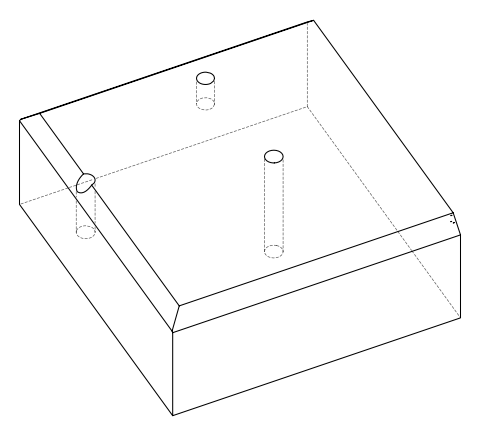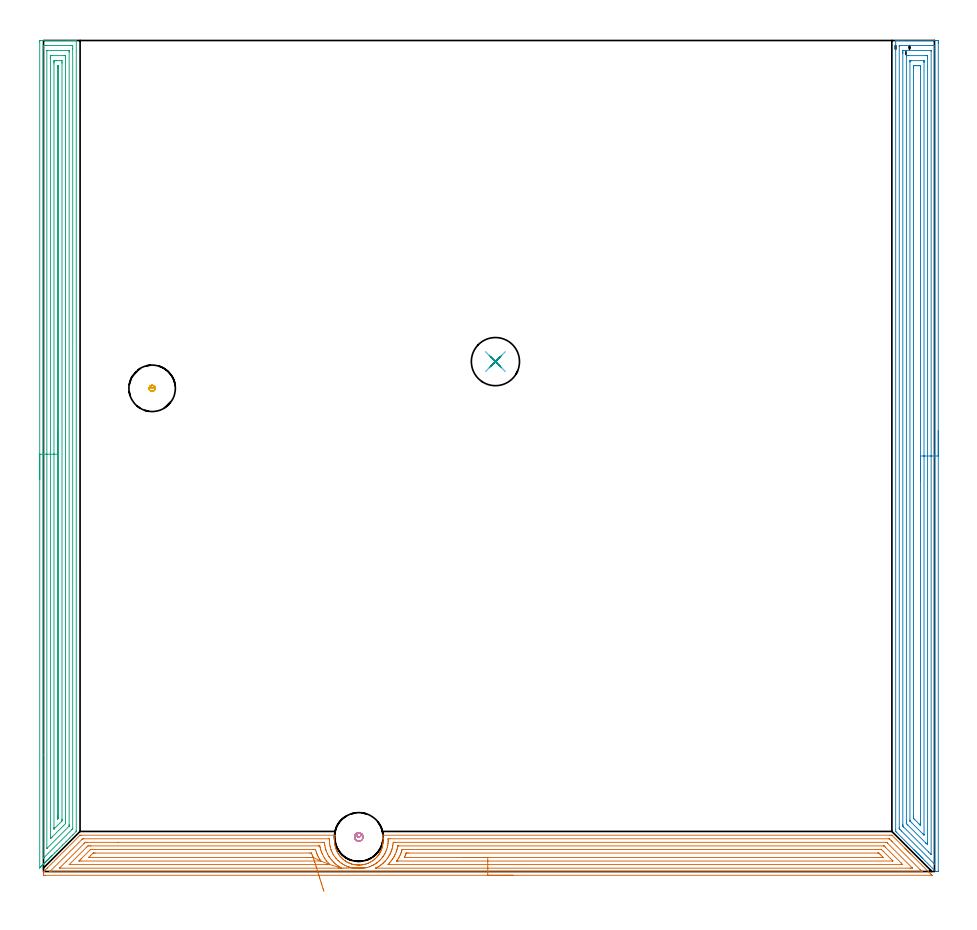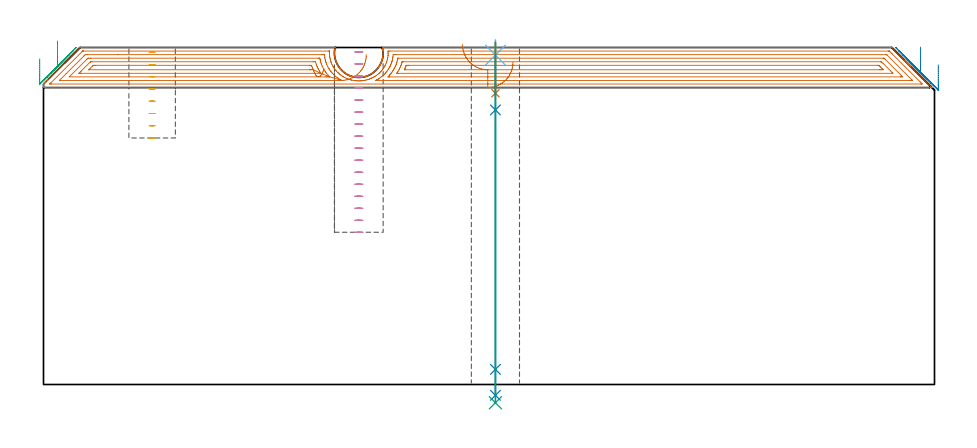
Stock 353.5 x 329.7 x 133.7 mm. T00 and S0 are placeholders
(PLAN: 9 operations, 5 tool changes, 50.5 min)
(1 AREA_MILL | FG_CHAMFER_SURFACE | UGT0205_001 | 16.26 min | 44639 mm3)
(2 AREA_MILL_1 | FG_CHAMFER_SURFACE_1 | UGT0205_001 | 15.84 min | 45643 mm3)
(3 AREA_MILL_2 | FG_CHAMFER_SURFACE_2 | UGT0205_001 | 15.6 min | 33485 mm3)
(4 MILL_BLIND_HOLE_FROM_SOLID_MATERIAL | STEP1POCKET | NXT0201_012 | Spiral | 1.01 min | 20489 mm3)
(5 MILL_BLIND_HOLE_FROM_SOLID_MATERIAL_1 | STEP1POCKET_1 | NXT0201_012 | Spiral | 0.37 min | 9556 mm3)
(6 SPOT_DRILL | STEP1HOLE | NXT0321_9005460120000 | 0.05 min | 194 mm3)
(7 DRILL_BLIND_HOLE_INTO_CENTER | STEP1HOLE | NXT0301_092 | 0.08 min | 1732 mm3)
(8 GUN_DRILL_THROUGH_HOLE | STEP1HOLE | UGT0307_009 | 0.66 min | 13204 mm3)
(9 DRILL_TO_ENLARGE_THROUGH_HOLE | STEP1HOLE | UGT0301_258 | 0.57 min | 23138 mm3)
(TOOL UGT0205_001 | Chamfer Mill 20 x 3 x 45 deg. | D20 FL50 Z2)
(TOOL NXT0201_012 | ENDMILL 16mm [2P460-1600-NA 1630] | D16 FL38 Z6)
(TOOL NXT0321_9005460120000 | NC Spot Drill, 142deg, 12mm, Carbide, Uncoated | D12 PA142 FL30 Z2)
(TOOL NXT0301_092 | Carbide Drill 12.1mm [860.1-1210-061A1-MM 2214] | D12.1 PA140 FL77 Z2)
(TOOL UGT0307_009 | Gun Drill 12 mm | D12 PA130 FL24 Z1)
(TOOL UGT0301_258 | Twist Drill 19.1 mm | D19.1 PA118 FL140 Z2)
(OP 1 AREA_MILL)
G17 G21 G94 G90
T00 M6
G54
G17 G0 G90 X186.25 Y-1.5 S1061 M3
G43 Z143.7 H0
Z127.8
G94 G1 X186.212 Z126.928 F250.
X186.098 Z126.063
X185.909 Z125.212
X185.647 Z124.38
X185.313 Z123.574
X184.91 Z122.8
X184.442 Z122.064
X183.91 Z121.372
X183.321 Z120.729
X182.678 Z120.14
X181.986 Z119.608
X181.25 Z119.14
X180.476 Z118.737
X179.67 Z118.403
X178.838 Z118.141
X177.987 Z117.952
X177.122 Z117.838
X176.25 Z117.8
X0.624
X0.407 Y-1.499 Z117.801
X0.177 Y-1.496 Z117.804
X0.003 Y-1.491 Z117.805
X0. Y-1.393 Z117.902
Y-1.219 Z118.076
Y-1.045 Z118.249
Y-0.246 Z119.053
Y-0.204 Z119.094
X0.001 Y-0.163 Z119.135
X0.004 Y-0.107 Z119.191
X0.028 Y-0.072 Z119.228
X0.138 Y0.038 Z119.337
X0.229 Y0.131 Z119.427
X0.326 Y0.226 Z119.526
X0.428 Y0.328 Z119.627
X0.523 Y0.425 Z119.721
X0.624 Y0.524 Z119.824
X0.718 Y0.618 Z119.918
X0.817 Y0.719 Z120.015
X1.372 Y1.272 Z120.572
X1.518 Y1.419 Z120.717
X1.699 Y1.6 Z120.897
X14.486 Y14.386 Z133.686
X14.503 Y14.394 Z133.69
X14.924 Y14.4 Z133.7
X115.474
X115.695 Y14.397 Z133.689
Y14.393 Z133.685
X115.667 Y14.202 Z133.497
X115.57 Y13.653 Z132.951
X115.511 Y13.215 Z132.514
X115.497 Y13.017 Z132.317
X115.479 Y12.776 Z132.075
X115.471 Y12.181 Z131.478
X115.467 Y11.899 Z131.196
X115.486 Y11.46 Z130.757
X115.529 Y11.022 Z130.319
X115.594 Y10.582 Z129.88
X115.683 Y10.145 Z129.442
X115.842 Y9.536 Z128.833
X115.912 Y9.266 Z128.565
X115.953 Y9.133 Z128.432
X116.128 Y8.685 Z127.985
X116.245 Y8.388 Z127.688
X116.446 Y7.947 Z127.247
X116.537 Y7.773 Z127.072
X116.672 Y7.512 Z126.811
X116.846 Y7.205 Z126.505
X117.056 Y6.891 Z126.19
X117.226 Y6.634 Z125.933
X117.475 Y6.296 Z125.595
X117.703 Y6.009 Z125.309
X117.739 Y5.964 Z125.264
X117.922 Y5.757 Z125.056
X118.271 Y5.394 Z124.693
X118.632 Y5.043 Z124.342
X118.817 Y4.88 Z124.179
X119.012 Y4.723 Z124.022
X119.167 Y4.598 Z123.897
X119.526 Y4.33 Z123.629
X119.654 Y4.246 Z123.542
X119.793 Y4.153 Z123.448
X120.016 Y4.003 Z123.302
X120.215 Y3.881 Z123.181
X120.419 Y3.766 Z123.065
X120.863 Y3.54 Z122.836
X121.136 Y3.412 Z122.712
X121.312 Y3.331 Z122.63
X121.365 Y3.31 Z122.609
X121.73 Y3.165 Z122.461
X121.826 Y3.126 Z122.424
X122.015 Y3.06 Z122.358
X122.177 Y3.01 Z122.304
X122.206 Y3.001 Z122.295
X122.651 Y2.876 Z122.171
X123.061 Y2.776 Z122.076
X123.099 Y2.767 Z122.067
X123.545 Y2.684 Z121.983
X123.992 Y2.622 Z121.92
X124.118 Y2.61 Z121.908
X124.439 Y2.582 Z121.877
X124.766 Y2.569 Z121.857
X124.847 Y2.564 Z121.856
X124.885 Y2.562 Z121.854
X125.121 Y2.563 Z121.853
X125.229 Y2.562 Z121.855
X125.312 Y2.564 Z121.85
X125.415 Y2.567 Z121.857
X125.779 Y2.585 Z121.874
X126.087 Y2.611 Z121.909
X126.226 Y2.624 Z121.922
X126.646 Y2.684 Z121.98
X126.672 Y2.688 Z121.984
X127.138 Y2.776 Z122.075
X127.565 Y2.88 Z122.173
X127.986 Y3.002 Z122.295
X128.206 Y3.07 Z122.37
X128.214 Y3.073 Z122.372
X128.375 Y3.127 Z122.423
X128.433 Y3.148 Z122.444
X128.459 Y3.158 Z122.453
X128.741 Y3.272 Z122.571
X128.908 Y3.341 Z122.639
X129.352 Y3.544 Z122.842
X129.772 Y3.766 Z123.064
X130.186 Y4.003 Z123.301
X130.245 Y4.041 Z123.338
X130.544 Y4.246 Z123.543
X130.697 Y4.35 Z123.648
X131.139 Y4.677 Z123.976
X131.382 Y4.88 Z124.179
X131.561 Y5.044 Z124.341
X131.712 Y5.181 Z124.478
X132.032 Y5.491 Z124.789
X132.103 Y5.568 Z124.866
X132.277 Y5.757 Z125.056
X132.49 Y6.009 Z125.309
X132.609 Y6.151 Z125.45
X132.762 Y6.346 Z125.645
X132.842 Y6.45 Z125.746
X132.902 Y6.526 Z125.825
X132.925 Y6.555 Z125.854
X132.98 Y6.635 Z125.934
X133.097 Y6.814 Z126.113
X133.146 Y6.891 Z126.187
X133.2 Y6.973 Z126.272
X133.262 Y7.069 Z126.368
X133.355 Y7.226 Z126.525
X133.417 Y7.332 Z126.627
X133.498 Y7.467 Z126.766
X133.524 Y7.511 Z126.811
X133.576 Y7.61 Z126.909
X133.661 Y7.773 Z127.068
X133.796 Y8.026 Z127.324
X133.818 Y8.068 Z127.367
X133.883 Y8.213 Z127.511
X133.961 Y8.389 Z127.688
X134.066 Y8.654 Z127.954
X134.134 Y8.826 Z128.124
X134.243 Y9.14 Z128.437
X134.287 Y9.267 Z128.564
X134.365 Y9.536 Z128.832
X134.415 Y9.705 Z129.002
X134.521 Y10.144 Z129.442
X134.606 Y10.581 Z129.88
X134.673 Y11.021 Z130.32
X134.712 Y11.344 Z130.644
X134.733 Y11.898 Z131.198
X134.725 Y12.775 Z132.075
X134.712 Y13.056 Z132.356
X134.69 Y13.244 Z132.544
X134.677 Y13.355 Z132.654
X134.635 Y13.652 Z132.952
X134.568 Y14.037 Z133.337
X134.499 Y14.386 Z133.685
X134.5 Y14.388 Z133.687
X134.504 Y14.394 Z133.691
X134.69 Y14.4 Z133.7
X335.788
X336.597 Y14.394 Z133.692
X336.614 Y14.387 Z133.685
X341.771 Y9.23 Z128.528
X341.907 Y9.095 Z128.391
X342.045 Y8.956 Z128.254
X342.206 Y8.795 Z128.093
X342.348 Y8.654 Z127.95
X342.492 Y8.51 Z127.807
X342.641 Y8.36 Z127.658
X342.789 Y8.213 Z127.509
X342.938 Y8.063 Z127.36
X343.076 Y7.925 Z127.223
X343.23 Y7.773 Z127.068
X343.385 Y7.616 Z126.914
X343.511 Y7.49 Z126.788
X343.671 Y7.332 Z126.627
X343.832 Y7.169 Z126.467
X344.05 Y6.95 Z126.25
X352.046 Y-1.045 Z118.252
X352.443 Y-1.443 Z117.857
X352.472 Y-1.472 Z117.827
X352.483 Y-1.486 Z117.814
X352.486 Y-1.493 Z117.807
X352.48 Y-1.497 Z117.802
X352.472 Y-1.5 Z117.8
X176.25
Y-0.086 Z119.214
X3.227 Y-0.085 Z119.215
X2.592 Y-0.08 Z119.22
X2.493 Y-0.079 Z119.221
X2.534 Y-0.028 Z119.272
X2.627 Y0.071 Z119.371
X2.738 Y0.187 Z119.487
X2.843 Y0.293 Z119.593
X15.271 Y12.721 Z132.021
X15.456 Y12.901 Z132.201
X15.525 Y12.965 Z132.265
X15.543 Y12.979 Z132.279
X15.564 Y12.981 Z132.281
X15.614 Y12.984 Z132.284
X15.818 Y12.986 Z132.286
X15.896
X113.239 Y12.985 Z132.285
X113.318
X113.431 Y12.981 Z132.281
X113.479 Y12.979 Z132.279
X113.483 Y12.955 Z132.255
X113.484 Y12.924 Z132.224
X113.475 Y12.181 Z131.481
Y11.949 Z131.249
X113.506 Y11.299 Z130.599
X113.533 Y11.01 Z130.31
X113.617 Y10.418 Z129.718
X113.708 Y9.955 Z129.255
X113.817 Y9.536 Z128.836
X114.027 Y8.759 Z128.059
X114.066 Y8.654 Z127.954
X114.133 Y8.482 Z127.782
X114.435 Y7.773 Z127.073
X114.698 Y7.216 Z126.516
X114.877 Y6.891 Z126.191
X115.027 Y6.629 Z125.929
X115.443 Y6.009 Z125.309
X115.92 Y5.379 Z124.679
X116.132 Y5.127 Z124.427
X116.814 Y4.416 Z123.716
X116.991 Y4.246 Z123.546
X117.372 Y3.911 Z123.211
X117.708 Y3.641 Z122.941
X118.078 Y3.364 Z122.664
X118.602 Y3.011 Z122.311
X118.931 Y2.807 Z122.107
X119.496 Y2.492 Z121.792
X119.516 Y2.482 Z121.782
X120.389 Y2.083 Z121.383
X121.061 Y1.82 Z121.12
X121.283 Y1.744 Z121.044
X121.346 Y1.724 Z121.024
X121.772 Y1.6 Z120.9
X122.177 Y1.498 Z120.798
X122.313 Y1.466 Z120.766
X123.071 Y1.317 Z120.617
X123.408 Y1.268 Z120.568
X123.964 Y1.204 Z120.504
X124.4 Y1.171 Z120.471
X124.858 Y1.151 Z120.451
X125.315 Y1.15 Z120.45
X125.752 Y1.168 Z120.468
X126.161 Y1.196 Z120.496
X126.646 Y1.247 Z120.547
X126.959 Y1.291 Z120.591
X127.539 Y1.394 Z120.694
X127.714 Y1.428 Z120.728
X128.433 Y1.6 Z120.9
X128.437
X129.203 Y1.845 Z121.145
X129.327 Y1.889 Z121.189
X129.755 Y2.06 Z121.36
X130.221 Y2.263 Z121.563
X130.372 Y2.333 Z121.633
X130.677 Y2.482 Z121.782
X130.961 Y2.634 Z121.934
X131.115 Y2.719 Z122.019
X131.524 Y2.96 Z122.26
X132.008 Y3.28 Z122.58
X132.058 Y3.315 Z122.615
X132.127 Y3.364 Z122.664
X132.566 Y3.696 Z122.996
X132.902 Y3.968 Z123.268
X133.051 Y4.099 Z123.399
X133.211 Y4.246 Z123.546
X133.506 Y4.531 Z123.831
X133.796 Y4.826 Z124.126
X134.063 Y5.127 Z124.427
X134.347 Y5.465 Z124.765
X134.69 Y5.892 Z125.192
X134.739 Y5.961 Z125.261
X134.771 Y6.009 Z125.309
X135.084 Y6.502 Z125.802
X135.318 Y6.891 Z126.191
X135.414 Y7.058 Z126.358
X135.583 Y7.37 Z126.67
X135.717 Y7.641 Z126.941
X135.776 Y7.773 Z127.073
X135.979 Y8.265 Z127.565
X136.124 Y8.654 Z127.954
X136.214 Y8.914 Z128.214
X136.393 Y9.536 Z128.836
X136.477 Y9.844 Z129.144
X136.572 Y10.324 Z129.624
X136.587 Y10.418 Z129.718
X136.681 Y11.098 Z130.398
X136.701 Y11.299 Z130.599
X136.726 Y11.935 Z131.235
X136.727 Y12.181 Z131.481
X136.724 Y12.82 Z132.12
X136.725 Y12.916 Z132.216
X136.727 Y12.971 Z132.271
X136.761 Y12.979 Z132.279
X137.449 Y12.986 Z132.286
X335.38 Y12.985 Z132.285
X335.482 Y12.984 Z132.284
X335.532 Y12.981 Z132.281
X335.554 Y12.979 Z132.279
X335.583 Y12.955 Z132.255
X335.788 Y12.759 Z132.059
X336.369 Y12.181 Z131.481
X336.682 Y11.868 Z131.168
X347.831 Y0.719 Z120.019
X348.301 Y0.245 Z119.545
X348.523 Y0.015 Z119.315
X348.591 Y-0.079 Z119.221
X348.301 Y-0.084 Z119.216
X348.222 Y-0.085 Z119.215
X176.25 Y-0.086 Z119.214
Y1.328 Z120.628
X132.008 Y1.329 Z120.629
X131.917 Y1.331 Z120.631
X131.872 Y1.334 Z120.634
X131.871 Y1.335 Z120.635
X131.886 Y1.346 Z120.646
X131.928 Y1.372 Z120.672
X131.953 Y1.386 Z120.686
X132.008 Y1.416 Z120.716
X132.129 Y1.482 Z120.782
X132.341 Y1.6 Z120.9
X132.692 Y1.808 Z121.108
X132.902 Y1.935 Z121.235
X133.231 Y2.158 Z121.458
X133.703 Y2.482 Z121.782
X133.757 Y2.521 Z121.821
X133.796 Y2.55 Z121.85
X134.253 Y2.913 Z122.213
X134.69 Y3.284 Z122.584
X134.776 Y3.364 Z122.664
X135.183 Y3.759 Z123.059
X135.583 Y4.169 Z123.469
X135.62 Y4.21 Z123.51
X135.651 Y4.246 Z123.546
X136.024 Y4.692 Z123.992
X136.377 Y5.127 Z124.427
X136.421 Y5.183 Z124.483
X136.477 Y5.259 Z124.559
X136.775 Y5.715 Z125.015
X136.961 Y6.009 Z125.309
X137.113 Y6.263 Z125.563
X137.371 Y6.712 Z126.012
X137.433 Y6.83 Z126.13
X137.463 Y6.891 Z126.191
X137.717 Y7.432 Z126.732
X137.859 Y7.773 Z127.073
X137.972 Y8.062 Z127.362
X138.186 Y8.654 Z127.954
X138.205 Y8.713 Z128.013
X138.265 Y8.914 Z128.214
X138.396 Y9.406 Z128.706
X138.426 Y9.536 Z128.836
X138.548 Y10.138 Z129.438
X138.594 Y10.418 Z129.718
X138.663 Y10.907 Z130.207
X138.731 Y11.563 Z130.863
X138.791 Y11.566 Z130.866
X138.885 Y11.569 Z130.869
X139.159 Y11.571 Z130.871
X139.777 Y11.572 Z130.872
X334.001 Y11.571 Z130.871
X334.276 Y11.569 Z130.869
X334.46 Y11.567 Z130.867
X334.522 Y11.564 Z130.864
X334.548 Y11.544 Z130.844
X334.6 Y11.496 Z130.796
X334.801 Y11.299 Z130.599
X334.895 Y11.207 Z130.507
X344.5 Y1.6 Z120.9
X344.726 Y1.371 Z120.671
X344.755 Y1.334 Z120.634
X344.726 Y1.332 Z120.632
X344.108 Y1.329 Z120.629
X343.832 Y1.328 Z120.628
X176.25
Y2.743 Z122.043
X137.371
X137.105 Y2.745 Z122.045
X136.827 Y2.75 Z122.05
X136.645 Y2.756 Z122.056
X137.226 Y3.364 Z122.664
X137.295 Y3.439 Z122.739
X137.371 Y3.524 Z122.824
X137.702 Y3.92 Z123.22
X137.969 Y4.246 Z123.546
X138.099 Y4.41 Z123.71
X138.265 Y4.628 Z123.928
X138.467 Y4.928 Z124.228
X138.596 Y5.127 Z124.427
X138.81 Y5.471 Z124.771
X139.129 Y6.009 Z125.309
X139.14 Y6.027 Z125.327
X139.159 Y6.061 Z125.361
X139.437 Y6.616 Z125.916
X139.569 Y6.891 Z126.191
X139.715 Y7.224 Z126.524
X139.936 Y7.773 Z127.073
X139.968 Y7.856 Z127.156
X140.052 Y8.092 Z127.392
X140.188 Y8.52 Z127.82
X140.226 Y8.654 Z127.954
X140.375 Y9.218 Z128.518
X140.448 Y9.536 Z128.836
X140.576 Y10.129 Z129.429
X140.583 Y10.149 Z129.449
X140.594 Y10.152 Z129.452
X140.631 Y10.154 Z129.454
X140.946 Y10.157 Z129.457
X333.107
X333.373 Y10.155 Z129.455
X333.449 Y10.153 Z129.453
X333.484 Y10.151 Z129.451
X333.63 Y10.011 Z129.311
X333.881 Y9.768 Z129.068
X334.001 Y9.651 Z128.951
X334.116 Y9.536 Z128.836
X340.287 Y3.364 Z122.664
X340.88 Y2.75 Z122.05
X340.257 Y2.745 Z122.045
X339.992 Y2.743 Z122.043
X176.25
Y4.157 Z123.457
X140.676
X140.316 Y4.16 Z123.46
X140.214 Y4.162 Z123.462
X140.18 Y4.166 Z123.466
X140.179 Y4.167 Z123.467
X140.195 Y4.196 Z123.496
X140.226 Y4.246 Z123.546
X140.503 Y4.683 Z123.983
X140.778 Y5.127 Z124.427
X140.84 Y5.232 Z124.532
X140.946 Y5.416 Z124.716
X141.152 Y5.806 Z125.106
X141.255 Y6.009 Z125.309
X141.445 Y6.399 Z125.699
X141.663 Y6.891 Z126.191
X141.716 Y7.013 Z126.313
X141.84 Y7.326 Z126.626
X141.958 Y7.656 Z126.956
X141.996 Y7.773 Z127.073
X142.171 Y8.328 Z127.628
X142.271 Y8.654 Z127.954
X142.289 Y8.708 Z128.008
X142.298 Y8.73 Z128.03
X142.374 Y8.736 Z128.036
X142.554 Y8.741 Z128.041
X142.644 Y8.743 Z128.043
X332.124
X332.213 Y8.741 Z128.041
X332.303 Y8.738 Z128.038
X332.46 Y8.73 Z128.03
X332.539 Y8.654 Z127.954
X333.107 Y8.094 Z127.394
X336.075 Y5.127 Z124.427
X336.682 Y4.518 Z123.818
X336.947 Y4.246 Z123.546
X337.024 Y4.164 Z123.464
X336.862 Y4.159 Z123.459
X336.771 Y4.157 Z123.457
X176.25
Y5.571 Z124.871
X143.627 Y5.572 Z124.872
X143.176 Y5.573 Z124.873
X143.174 Y5.574 Z124.874
X143.172 Y5.576 Z124.876
X143.372 Y6.009 Z125.309
X143.45 Y6.184 Z125.484
X143.627 Y6.592 Z125.892
X143.712 Y6.807 Z126.107
X143.744 Y6.891 Z126.191
X143.865 Y7.214 Z126.514
X143.891 Y7.28 Z126.58
X143.906 Y7.31 Z126.61
X143.913 Y7.321 Z126.621
X143.93 Y7.322 Z126.622
X144.08 Y7.326 Z126.626
X144.521 Y7.328 Z126.628
X144.971 Y7.329 Z126.629
X330.876
X331.319 Y7.326 Z126.626
X331.382 Y7.325 Z126.625
X331.417 Y7.322 Z126.622
X331.45 Y7.292 Z126.592
X331.589 Y7.158 Z126.458
X331.861 Y6.891 Z126.191
X332.213 Y6.539 Z125.839
X332.741 Y6.009 Z125.309
X333.107 Y5.638 Z124.938
X333.158 Y5.578 Z124.878
X333.107 Y5.577 Z124.877
X332.656 Y5.573 Z124.873
X332.213 Y5.571 Z124.871
X331.763
X176.25
X175.378 Z124.909
X174.514 Z125.023
X173.662 Z125.212
X172.83 Z125.474
X172.024 Z125.808
X171.25 Z126.211
X170.514 Z126.68
X169.822 Z127.211
X169.179 Z127.8
X168.59 Z128.443
X168.059 Z129.135
X167.59 Z129.871
X167.187 Z130.645
X166.853 Z131.451
X166.591 Z132.283
X166.402 Z133.135
X166.288 Z134.
X166.25 Z134.871
G0 X128.037 Y1.595 Z130.899
G1 X128.023 Z130.027
X127.932 Y1.593 Z129.159
X127.766 Y1.588 Z128.303
X127.526 Y1.582 Z127.464
X127.214 Y1.573 Z126.649
X126.832 Y1.563 Z125.865
X126.384 Y1.551 Z125.117
X125.872 Y1.537 Z124.411
X125.3 Y1.522 Z123.752
X124.673 Y1.505 Z123.146
X123.996 Y1.487 Z122.596
X123.273 Y1.468 Z122.108
X122.51 Y1.447 Z121.684
X121.714 Y1.426 Z121.329
X120.89 Y1.404 Z121.045
X120.043 Y1.381 Z120.833
X119.182 Y1.358 Z120.696
X118.312 Y1.335 Z120.635
X118.259 Y1.333 Z120.633
X117.982 Y1.33 Z120.63
X117.708 Y1.329 Z120.629
X117.09 Y1.328 Z120.628
X6.605 Y1.329 Z120.629
X6.421 Y1.33 Z120.63
X6.355 Y1.333 Z120.633
X6.347 Y1.335 Z120.635
Y1.337 Z120.637
X6.375 Y1.37 Z120.67
X6.463 Y1.462 Z120.762
X9.009 Y4.01 Z123.31
X16.06 Y11.061 Z130.361
X16.302 Y11.299 Z130.599
X16.509 Y11.499 Z130.799
X16.579 Y11.565 Z130.865
X16.712 Y11.566 Z130.866
X17.331 Y11.571 Z130.871
X29.619 Y11.572 Z130.872
X110.558 Y11.571 Z130.871
X111.18 Y11.568 Z130.868
X111.452 Y11.565 Z130.865
X111.491 Y11.299 Z130.599
X111.498 Y11.254 Z130.554
X111.604 Y10.418 Z129.718
X111.629 Y10.243 Z129.543
X111.786 Y9.536 Z128.836
X111.894 Y9.1 Z128.4
X112.022 Y8.654 Z127.954
X112.096 Y8.408 Z127.708
X112.345 Y7.763 Z127.063
X112.748 Y6.891 Z126.191
X113.192 Y6.056 Z125.356
X113.222 Y6.009 Z125.309
X113.239 Y5.982 Z125.282
X113.592 Y5.47 Z124.77
X113.843 Y5.127 Z124.427
X114.133 Y4.744 Z124.044
X114.561 Y4.246 Z123.546
X115.027 Y3.761 Z123.061
X115.428 Y3.364 Z122.664
X115.92 Y2.936 Z122.236
X116.504 Y2.482 Z121.782
X116.814 Y2.262 Z121.562
X117.503 Y1.803 Z121.103
X117.708 Y1.683 Z120.983
X118.158 Y1.426 Z120.726
X118.312 Y1.335 Z120.635
X113.555 Y2.762 Z122.062
X113.239 Y2.75 Z122.05
X112.972 Y2.746 Z122.046
X112.345 Y2.743 Z122.043
X112.081
X10.191
X16.985 Y9.536 Z128.836
X17.295 Y9.843 Z129.143
X17.606 Y10.15 Z129.45
X17.874 Y10.153 Z129.453
X18.499 Y10.157 Z129.457
X18.764
X109.034
X109.349 Y10.156 Z129.456
X109.506 Y10.154 Z129.454
X109.584 Y10.151 Z129.451
X109.616 Y10.147 Z129.447
X109.664 Y9.944 Z129.244
X109.753 Y9.536 Z128.836
X109.779 Y9.423 Z128.723
X109.986 Y8.654 Z127.954
X110.108 Y8.217 Z127.517
X110.272 Y7.773 Z127.073
X110.558 Y7.073 Z126.373
X110.64 Y6.891 Z126.191
X110.706 Y6.744 Z126.044
X111.085 Y6.009 Z125.309
X111.452 Y5.358 Z124.658
X111.604 Y5.127 Z124.427
X111.913 Y4.672 Z123.972
X112.235 Y4.246 Z123.546
X112.345 Y4.104 Z123.404
X112.991 Y3.364 Z122.664
X113.239 Y3.096 Z122.396
X113.555 Y2.762 Z122.062
X110.01 Y4.164 Z123.464
X109.844 Y4.159 Z123.459
X109.753 Y4.158 Z123.458
X14.924 Y4.157 Z123.457
X14.116 Y4.161 Z123.461
X14.11 Y4.163 Z123.463
X14.094 Y4.183 Z123.483
X14.152 Y4.246 Z123.546
X14.533 Y4.632 Z123.932
X14.924 Y5.026 Z124.326
X18.553 Y8.654 Z127.954
X18.606 Y8.7 Z128.
X18.63 Y8.72 Z128.02
X18.675 Y8.736 Z128.036
X19.303 Y8.743 Z128.043
X106.983
X107.789 Y8.741 Z128.041
X107.877 Y8.738 Z128.038
X107.9 Y8.737 Z128.037
X107.92 Y8.704 Z128.004
X107.938 Y8.654 Z127.954
X107.966 Y8.566 Z127.866
X108.207 Y7.773 Z127.073
X108.393 Y7.263 Z126.563
X108.552 Y6.891 Z126.191
X108.77 Y6.385 Z125.685
X108.955 Y6.009 Z125.309
X109.134 Y5.65 Z124.95
X109.43 Y5.127 Z124.427
X109.664 Y4.722 Z124.022
X109.971 Y4.246 Z123.546
X110.01 Y4.164 Z123.464
X107.03 Y5.578 Z124.878
X106.983 Y5.577 Z124.877
X106.531 Y5.573 Z124.873
X106.089 Y5.571 Z124.871
X105.639
X18.049 Y5.572 Z124.872
X17.989 Y5.573 Z124.873
X17.965 Y5.574 Z124.874
X17.941 Y5.577 Z124.877
X17.953 Y5.594 Z124.894
X17.987 Y5.633 Z124.933
X18.499 Y6.152 Z125.452
X19.393 Y7.045 Z126.345
X19.644 Y7.287 Z126.587
X19.68 Y7.321 Z126.621
X19.731 Y7.323 Z126.623
X19.845 Y7.326 Z126.626
X20.287 Y7.328 Z126.628
X20.737 Y7.329 Z126.629
X105.645 Y7.328 Z126.628
X106.089 Y7.326 Z126.626
X106.236 Y7.324 Z126.624
X106.283 Y7.322 Z126.622
X106.31 Y7.265 Z126.565
X106.357 Y7.157 Z126.457
X106.468 Y6.891 Z126.191
X106.732 Y6.257 Z125.557
X106.844 Y6.009 Z125.309
X106.983 Y5.706 Z125.006
X107.02 Y5.611 Z124.911
X107.03 Y5.578 Z124.878
X107.226 Y4.951 Z124.304
X107.437 Y4.279 Z123.789
X107.66 Y3.566 Z123.337
X107.894 Y2.819 Z122.953
X108.137 Y2.043 Z122.638
X108.387 Y1.243 Z122.395
X108.643 Y0.426 Z122.226
X108.902 Y-0.401 Z122.133
X109.163 Y-1.234 Z122.115
X109.423 Y-2.064 Z122.173
X109.68 Y-2.887 Z122.307
X109.933 Y-3.695 Z122.516
X110.18 Y-4.483 Z122.798
X110.418 Y-5.245 Z123.15
X110.647 Y-5.974 Z123.571
X110.863 Y-6.666 Z124.057
X111.066 Y-7.314 Z124.604
X111.254 Y-7.915 Z125.208
G0 Z143.7
M5
M2
(OP 2 AREA_MILL_1)
G17 G21 G94 G90
T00 M6
G54
G17 G0 G90 X355. Y174.85 S1061 M3
G43 Z143.7 H0
Z126.8
G94 G1 Y174.812 Z125.928 F250.
Y174.698 Z125.063
Y174.509 Z124.212
Y174.247 Z123.38
Y173.913 Z122.574
Y173.51 Z121.8
Y173.042 Z121.064
Y172.51 Z120.372
Y171.921 Z119.729
Y171.278 Z119.14
Y170.586 Z118.608
Y169.85 Z118.14
Y169.076 Z117.737
Y168.27 Z117.403
Y167.438 Z117.141
Y166.587 Z116.952
Y165.722 Z116.838
Y164.85 Z116.8
Y0.162
X354.996 Y0.061 Z116.803
X354.992 Y0.01 Z116.806
X354.753 Y0. Z117.046
X354.067 Z117.733
X354.005 Z117.794
X353.998 Y0.002 Z117.801
X348.928 Y5.071 Z122.87
X348.761 Y5.237 Z123.034
X348.597 Y5.402 Z123.201
X348.482 Y5.517 Z123.316
X348.319 Y5.679 Z123.476
X348.159 Y5.84 Z123.639
X348.035 Y5.964 Z123.762
X347.876 Y6.121 Z123.919
X347.721 Y6.278 Z124.077
X347.589 Y6.41 Z124.209
X347.434 Y6.563 Z124.361
X347.283 Y6.716 Z124.515
X347.143 Y6.856 Z124.655
X346.992 Y7.006 Z124.803
X346.844 Y7.154 Z124.953
X346.696 Y7.302 Z125.101
X346.55 Y7.448 Z125.245
X346.406 Y7.592 Z125.391
X346.25 Y7.749 Z125.548
X346.108 Y7.89 Z125.688
X345.974 Y8.025 Z125.824
X345.804 Y8.195 Z125.994
X345.666 Y8.332 Z126.13
X345.53 Y8.469 Z126.267
X345.357 Y8.641 Z126.44
X338.501 Y15.498 Z133.298
X338.217 Y15.782 Z133.58
X338.105 Y15.896 Z133.691
X338.1 Y16.675 Z133.7
Y329.539
X338.103 Y329.691 Z133.688
X338.117 Y329.693 Z133.674
X338.456 Y329.7 Z133.344
X338.836 Z132.964
X339.476 Z132.319
X340.68 Z131.117
X341.244 Z130.55
X349.946 Z121.851
X353.624 Z118.173
X353.907 Z117.89
X354.509 Y329.696 Z117.289
X354.992 Y329.691 Z116.806
X354.995 Y329.583 Z116.803
X354.999 Y329.092 Z116.801
X355. Y328.596 Z116.8
Y164.85
X353.586 Z118.214
X353.585 Y3.286 Z118.215
X353.579 Y2.91 Z118.221
X353.577 Y2.884 Z118.223
X353.548 Y2.909 Z118.252
X353.501 Y2.951 Z118.299
X353.457 Y2.993 Z118.343
X353.164 Y3.286 Z118.636
X340.36 Y16.09 Z131.44
X339.778 Y16.675 Z132.022
X339.581 Y16.881 Z132.219
X339.521 Y16.947 Z132.279
X339.519 Y16.996 Z132.281
X339.517 Y17.102 Z132.283
X339.514 Y17.529 Z132.286
Y17.568
Y327.307
X339.516 Y327.52 Z132.284
X339.519 Y327.627 Z132.281
X339.521 Y327.676 Z132.279
X339.532 Y327.69 Z132.268
X339.582 Y327.692 Z132.218
X339.972 Y327.699 Z131.828
X352.74 Y327.7 Z119.06
X353.236 Y327.699 Z118.564
X353.466 Y327.694 Z118.334
X353.568 Y327.69 Z118.232
X353.584 Y327.348 Z118.216
X353.585 Y327.307 Z118.215
X353.586 Y326.453 Z118.214
Y164.85
X352.172 Z119.628
X352.171 Y6.856 Z119.629
X352.17 Y6.765 Z119.63
X352.169 Y6.753 Z119.631
X352.167 Y6.749 Z119.633
X352.158 Y6.753 Z119.642
X352.046 Y6.856 Z119.754
X351.856 Y7.044 Z119.944
X351.15 Y7.749 Z120.65
X341.244 Y17.656 Z130.556
X341.047 Y17.86 Z130.753
X340.949 Y17.962 Z130.851
X340.935 Y17.997 Z130.865
X340.933 Y18.051 Z130.867
X340.931 Y18.142 Z130.869
X340.929 Y18.46 Z130.871
Y18.779
Y324.629
Y324.947
X340.934 Y325.522 Z130.866
X340.935 Y325.672 Z130.865
X341.076 Y325.691 Z130.724
X341.244 Y325.695 Z130.556
X341.952 Y325.7 Z129.848
X342.129 Z129.671
X351.856 Z119.944
X352.032 Y325.698 Z119.768
X352.15 Y325.694 Z119.65
X352.166 Y325.69 Z119.634
X352.168 Y325.687 Z119.632
X352.17 Y325.666 Z119.63
X352.171 Y325.628 Z119.629
Y325.522
X352.172 Y164.85 Z119.628
X350.757 Z121.043
Y11.536
X350.756 Y11.319 Z121.044
X350.75 Y10.65 Z121.05
X350.087 Y11.265 Z121.713
X350.03 Y11.319 Z121.77
X342.888 Y18.46 Z128.912
X342.762 Y18.589 Z129.038
X342.503 Y18.855 Z129.297
X342.349 Y19.015 Z129.451
X342.347 Y19.053 Z129.453
X342.344 Y19.135 Z129.456
X342.343 Y19.353 Z129.457
Y20.029
X342.344 Y323.52 Z129.456
X342.346 Y323.617 Z129.454
X342.349 Y323.674 Z129.451
X342.355 Y323.69 Z129.445
X342.377 Y323.693 Z129.423
X342.589 Y323.697 Z129.211
X343.013 Y323.7 Z128.787
X350.123 Z121.677
X350.52 Y323.695 Z121.28
X350.718 Y323.69 Z121.082
X350.751 Y323.681 Z121.049
X350.754 Y323.648 Z121.046
X350.755 Y323.593 Z121.045
X350.757 Y323.06 Z121.043
Y322.844
Y164.85
X349.343 Z122.457
Y14.749
X349.34 Y14.607 Z122.46
X349.336 Y14.514 Z122.464
X349.33 Y14.479 Z122.47
X349.302 Y14.504 Z122.498
X349.203 Y14.598 Z122.597
X348.908 Y14.89 Z122.892
X344.445 Y19.353 Z127.355
X343.897 Y19.904 Z127.903
X343.814 Y19.991 Z127.986
X343.775 Y20.035 Z128.025
X343.764 Y20.105 Z128.036
X343.76 Y20.245 Z128.04
X343.758 Y20.386 Z128.042
X343.757 Y321.2 Z128.043
X343.758 Y321.342 Z128.042
X343.763 Y321.625 Z128.037
X343.765 Y321.691 Z128.035
X343.779 Y321.694 Z128.021
X343.818 Y321.698 Z127.982
X343.897 Y321.699 Z127.903
X344.146 Y321.7 Z127.654
X349.203 Z122.597
X349.294 Y321.698 Z122.506
X349.32 Y321.695 Z122.48
X349.33 Y321.691 Z122.47
X349.336 Y321.67 Z122.464
X349.34 Y321.483 Z122.46
X349.343 Y321.2 Z122.457
Y321.059
Y164.85
X347.929 Z123.871
Y19.353
X347.927 Y18.855 Z123.873
X347.924 Y18.46 Z123.876
X347.922 Y18.342 Z123.878
X347.793 Y18.46 Z124.007
X347.434 Y18.815 Z124.366
X345.666 Y20.582 Z126.134
X345.39 Y20.861 Z126.41
X345.252 Y21.003 Z126.548
X345.186 Y21.074 Z126.614
X345.178 Y21.138 Z126.622
X345.174 Y21.635 Z126.626
X345.172 Y22.031 Z126.628
X345.171 Y22.53 Z126.629
Y318.88
X345.173 Y319.273 Z126.627
X345.175 Y319.523 Z126.625
X345.178 Y319.646 Z126.622
X345.188 Y319.69 Z126.612
X345.248 Y319.695 Z126.552
X345.666 Y319.699 Z126.134
X346.128 Y319.7 Z125.672
X347.012 Z124.788
X347.434 Y319.699 Z124.366
X347.9 Y319.696 Z123.9
X347.92 Y319.69 Z123.88
X347.923 Y319.673 Z123.877
X347.927 Y319.273 Z123.873
X347.929 Y318.774 Z123.871
Y318.381
Y164.85
Y163.978 Z123.909
Y163.114 Z124.023
Y162.262 Z124.212
Y161.43 Z124.474
Y160.624 Z124.808
Y159.85 Z125.211
Y159.114 Z125.68
Y158.422 Z126.211
Y157.779 Z126.8
Y157.19 Z127.443
Y156.659 Z128.135
Y156.19 Z128.871
Y155.787 Z129.645
Y155.453 Z130.451
Y155.191 Z131.283
Y155.002 Z132.135
Y154.888 Z133.
Y154.85 Z133.871
G0 Z143.7
M5
M2
(OP 3 AREA_MILL_2)
G17 G21 G94 G90
T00 M6
G54
G17 G0 G90 X-1.5 Y155.55 S1061 M3
G43 Z143.7 H0
Z129.2
G94 G1 Y155.588 Z128.328 F250.
Y155.702 Z127.464
Y155.891 Z126.612
Y156.153 Z125.78
Y156.487 Z124.974
Y156.89 Z124.2
Y157.358 Z123.464
Y157.89 Z122.772
Y158.479 Z122.129
Y159.122 Z121.54
Y159.814 Z121.008
Y160.55 Z120.54
Y161.324 Z120.137
Y162.13 Z119.803
Y162.962 Z119.541
Y163.813 Z119.352
Y164.678 Z119.238
Y165.55 Z119.2
Y329.078
X-1.496 Y329.4 Z119.202
X-1.492 Y329.69 Z119.206
X-1.197 Y329.7 Z119.5
X9.756 Z130.45
X11.188 Z131.884
X11.536 Z132.231
X12.232 Z132.932
X12.552 Z133.251
X12.952 Y329.692 Z133.643
X12.997 Y329.69 Z133.688
X13. Y329.525 Z133.7
Y16.319
Y15.905 Z133.685
X12.9 Y15.798 Z133.597
X11.632 Y14.532 Z132.332
X10.349 Y13.249 Z131.048
X8.951 Y11.851 Z129.651
X7.611 Y10.511 Z128.31
X6.271 Y9.17 Z126.97
X5.377 Y8.277 Z126.076
X4.484 Y7.383 Z125.183
X3.59 Y6.489 Z124.289
X3.525 Y6.423 Z124.221
X3.46 Y6.359 Z124.159
X3.292 Y6.192 Z123.991
X3.228 Y6.126 Z123.924
X3.164 Y6.064 Z123.863
X2.994 Y5.894 Z123.693
X2.931 Y5.83 Z123.628
X2.868 Y5.768 Z123.567
X2.696 Y5.596 Z123.395
X2.634 Y5.533 Z123.331
X2.573 Y5.472 Z123.272
X2.398 Y5.298 Z123.097
X2.338 Y5.236 Z123.034
X2.277 Y5.177 Z122.976
X2.101 Y5. Z122.8
X2.041 Y4.939 Z122.738
X1.982 Y4.881 Z122.681
X1.803 Y4.702 Z122.502
X1.744 Y4.643 Z122.441
X1.686 Y4.586 Z122.385
X1.505 Y4.404 Z122.204
X1.447 Y4.346 Z122.144
X1.39 Y4.29 Z122.089
X1.207 Y4.107 Z121.906
X1.151 Y4.049 Z121.847
X1.095 Y3.994 Z121.794
X0.909 Y3.809 Z121.608
X0.854 Y3.753 Z121.551
X0.799 Y3.699 Z121.498
X0.611 Y3.511 Z121.31
X0.557 Y3.456 Z121.254
X0.504 Y3.403 Z121.203
X0.313 Y3.213 Z121.012
X0.261 Y3.159 Z120.957
X0.208 Y3.108 Z120.907
X0.016 Y2.915 Z120.714
X-0.036 Y2.862 Z120.661
X-0.088 Y2.812 Z120.611
X-0.282 Y2.617 Z120.417
X-0.333 Y2.566 Z120.364
X-0.383 Y2.516 Z120.316
X-0.58 Y2.319 Z120.119
X-0.63 Y2.269 Z120.067
X-0.679 Y2.221 Z120.02
X-0.878 Y2.021 Z119.821
X-0.926 Y1.972 Z119.771
X-1.068 Y1.832 Z119.632
X-1.162 Y1.738 Z119.537
X-1.371 Y1.527 Z119.326
X-1.477 Y1.426 Z119.22
X-1.494 Y1.417 Z119.203
X-1.499 Y1.426 Z119.199
X-1.5 Y1.638 Z119.2
Y165.55
X-0.086 Z120.614
Y326.447
X-0.082 Y327.291 Z120.618
X-0.08 Y327.335 Z120.62
X-0.036 Y327.69 Z120.664
X0.449 Y327.698 Z121.149
X0.854 Y327.699 Z121.554
X1.337 Y327.7 Z122.037
X10.646 Y327.699 Z131.346
X11.132 Y327.697 Z131.832
X11.536 Y327.69 Z132.236
X11.579 Y327.291 Z132.279
X11.582 Y327.245 Z132.282
X11.586 Y326.398 Z132.286
Y326.348
X11.585 Y17.113 Z132.285
X11.582 Y17.014 Z132.282
X11.579 Y16.951 Z132.279
X11.567 Y16.929 Z132.267
X11.536 Y16.893 Z132.236
X11.253 Y16.604 Z131.953
X0.246 Y5.596 Z120.946
X0.104 Y5.455 Z120.804
X-0.036 Y5.321 Z120.664
X-0.076 Y5.285 Z120.624
X-0.082 Y5.447 Z120.618
X-0.085 Y5.546 Z120.615
X-0.086 Y46.255 Z120.614
Y165.55
X1.328 Z122.028
X1.329 Y325.608 Z122.029
X1.33 Y325.66 Z122.03
X1.332 Y325.685 Z122.032
X1.334 Y325.69 Z122.034
X1.354 Y325.692 Z122.054
X1.55 Y325.699 Z122.25
X9.756 Z130.456
X9.951 Y325.696 Z130.651
X10.081 Y325.69 Z130.781
X10.165 Y325.684 Z130.865
X10.167 Y325.643 Z130.867
X10.169 Y325.504 Z130.869
X10.171 Y325.087 Z130.871
Y18.583
X10.169 Y18.106 Z130.869
X10.167 Y18.003 Z130.867
X10.165 Y17.98 Z130.865
X10.152 Y17.962 Z130.852
X10.121 Y17.925 Z130.821
X10.03 Y17.831 Z130.73
X1.371 Y9.17 Z122.071
X1.356 Y9.157 Z122.056
X1.346 Y9.15 Z122.046
X1.335 Y9.147 Z122.035
X1.333 Y9.155 Z122.033
X1.33 Y9.17 Z122.03
X1.329 Y9.209 Z122.029
X1.328 Y165.55 Z122.028
X2.743 Z123.443
Y322.823
X2.745 Y323.606 Z123.445
X2.747 Y323.66 Z123.447
X2.749 Y323.682 Z123.449
X2.762 Y323.69 Z123.462
X2.87 Y323.694 Z123.57
X3.088 Y323.698 Z123.788
X3.525 Y323.7 Z124.225
X7.975 Z128.675
X8.419 Y323.698 Z129.119
X8.632 Y323.694 Z129.332
X8.737 Y323.69 Z129.437
X8.751 Y323.684 Z129.451
X8.753 Y323.667 Z129.453
X8.755 Y323.628 Z129.455
X8.757 Y322.932 Z129.457
Y322.823
Y19.893
X8.751 Y19.115 Z129.451
X8.744 Y19. Z129.444
X7.917 Y18.165 Z128.617
X3.389 Y13.638 Z124.089
X3.174 Y13.429 Z123.874
X3.005 Y13.266 Z123.705
X2.75 Y13.052 Z123.45
X2.744 Y13.528 Z123.444
X2.743 Y13.638 Z123.443
Y165.55
X4.157 Z124.857
Y320.401
X4.158 Y321.036 Z124.858
X4.159 Y321.292 Z124.859
X4.164 Y321.553 Z124.864
X4.173 Y321.69 Z124.873
X4.25 Y321.693 Z124.95
X4.415 Y321.697 Z125.115
X4.644 Y321.7 Z125.344
X5.305 Z126.005
X6.424 Z127.124
X7.085 Y321.697 Z127.785
X7.32 Y321.694 Z128.02
X7.337 Y321.683 Z128.037
X7.339 Y321.675 Z128.039
X7.342 Y321.036 Z128.042
X7.343 Y320.777 Z128.043
Y20.787
X7.342 Y20.529 Z128.042
X7.339 Y20.211 Z128.039
X7.336 Y20.057 Z128.036
X7.192 Y19.893 Z127.892
X7.14 Y19.839 Z127.84
X7.085 Y19.784 Z127.785
X4.365 Y17.063 Z125.065
X4.265 Y16.967 Z124.965
X4.198 Y16.905 Z124.898
X4.162 Y16.874 Z124.862
X4.161 Y16.881 Z124.861
X4.159 Y16.954 Z124.859
X4.157 Y17.213 Z124.857
Y17.471
Y165.55
X5.571 Z126.271
Y319.428
X5.573 Y319.652 Z126.273
X5.575 Y319.678 Z126.275
X5.577 Y319.685 Z126.277
X5.593 Y319.69 Z126.293
X5.68 Y319.696 Z126.38
X5.748 Y319.698 Z126.448
X5.898 Y319.69 Z126.598
X5.922 Y319.68 Z126.622
X5.924 Y319.63 Z126.624
X5.927 Y319.518 Z126.627
X5.928 Y319.249 Z126.628
X5.929 Y318.89 Z126.629
X5.928 Y21.948 Z126.628
X5.926 Y21.681 Z126.626
X5.922 Y21.42 Z126.622
X5.912 Y21.071 Z126.612
X5.635 Y20.787 Z126.335
X5.618 Y20.777 Z126.318
X5.578 Y20.787 Z126.278
X5.577 Y20.889 Z126.277
X5.572 Y21.412 Z126.272
X5.571 Y21.681 Z126.271
Y22.04
Y165.55
Y166.422 Z126.309
Y167.286 Z126.423
Y168.138 Z126.612
Y168.97 Z126.874
Y169.776 Z127.208
Y170.55 Z127.611
Y171.286 Z128.08
Y171.978 Z128.611
Y172.621 Z129.2
Y173.21 Z129.843
Y173.741 Z130.535
Y174.21 Z131.271
Y174.613 Z132.045
Y174.947 Z132.851
Y175.209 Z133.683
Y175.398 Z134.535
Y175.512 Z135.4
Y175.55 Z136.271
G0 Z143.7
M5
M2
(OP 4 MILL_BLIND_HOLE_FROM_SOLID_MATERIAL)
G17 G21 G94 G90
T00 M6
G54
G17 G0 G90 X125.1 Y13.7 S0 M3
G43 Z143.7 H1
Z131.931
G94 G3 X125.925 Y14.525 R0.825 F250.
X125.1 Y15.35 R0.825
X123.45 Y13.7 R1.65
X125.1 Y15.35 R-1.65
X124.275 Y14.525 R0.825
X125.1 Y13.7 R0.825
G0 Z127.163
G3 X125.925 Y14.525 R0.825
X125.1 Y15.35 R0.825
X123.45 Y13.7 R1.65
X125.1 Y15.35 R-1.65
X124.275 Y14.525 R0.825
X125.1 Y13.7 R0.825
G0 Z122.394
G3 X125.925 Y14.525 R0.825
X125.1 Y15.35 R0.825
X123.45 Y13.7 R1.65
X125.1 Y15.35 R-1.65
X124.275 Y14.525 R0.825
X125.1 Y13.7 R0.825
G0 Z117.625
G3 X125.925 Y14.525 R0.825
X125.1 Y15.35 R0.825
X123.45 Y13.7 R1.65
X125.1 Y15.35 R-1.65
X124.275 Y14.525 R0.825
X125.1 Y13.7 R0.825
G0 Z112.856
G3 X125.925 Y14.525 R0.825
X125.1 Y15.35 R0.825
X123.45 Y13.7 R1.65
X125.1 Y15.35 R-1.65
X124.275 Y14.525 R0.825
X125.1 Y13.7 R0.825
G0 Z108.088
G3 X125.925 Y14.525 R0.825
X125.1 Y15.35 R0.825
X123.45 Y13.7 R1.65
X125.1 Y15.35 R-1.65
X124.275 Y14.525 R0.825
X125.1 Y13.7 R0.825
G0 Z103.319
G3 X125.925 Y14.525 R0.825
X125.1 Y15.35 R0.825
X123.45 Y13.7 R1.65
X125.1 Y15.35 R-1.65
X124.275 Y14.525 R0.825
X125.1 Y13.7 R0.825
G0 Z98.55
G3 X125.925 Y14.525 R0.825
X125.1 Y15.35 R0.825
X123.45 Y13.7 R1.65
X125.1 Y15.35 R-1.65
X124.275 Y14.525 R0.825
X125.1 Y13.7 R0.825
G0 Z93.781
G3 X125.925 Y14.525 R0.825
X125.1 Y15.35 R0.825
X123.45 Y13.7 R1.65
X125.1 Y15.35 R-1.65
X124.275 Y14.525 R0.825
X125.1 Y13.7 R0.825
G0 Z89.013
G3 X125.925 Y14.525 R0.825
X125.1 Y15.35 R0.825
X123.45 Y13.7 R1.65
X125.1 Y15.35 R-1.65
X124.275 Y14.525 R0.825
X125.1 Y13.7 R0.825
G0 Z84.244
G3 X125.925 Y14.525 R0.825
X125.1 Y15.35 R0.825
X123.45 Y13.7 R1.65
X125.1 Y15.35 R-1.65
X124.275 Y14.525 R0.825
X125.1 Y13.7 R0.825
G0 Z79.475
G3 X125.925 Y14.525 R0.825
X125.1 Y15.35 R0.825
X123.45 Y13.7 R1.65
X125.1 Y15.35 R-1.65
X124.275 Y14.525 R0.825
X125.1 Y13.7 R0.825
G0 Z74.706
G3 X125.925 Y14.525 R0.825
X125.1 Y15.35 R0.825
X123.45 Y13.7 R1.65
X125.1 Y15.35 R-1.65
X124.275 Y14.525 R0.825
X125.1 Y13.7 R0.825
G0 Z69.938
G3 X125.925 Y14.525 R0.825
X125.1 Y15.35 R0.825
X123.45 Y13.7 R1.65
X125.1 Y15.35 R-1.65
X124.275 Y14.525 R0.825
X125.1 Y13.7 R0.825
G0 Z65.169
G3 X125.925 Y14.525 R0.825
X125.1 Y15.35 R0.825
X123.45 Y13.7 R1.65
X125.1 Y15.35 R-1.65
X124.275 Y14.525 R0.825
X125.1 Y13.7 R0.825
G0 Z60.4
G3 X125.925 Y14.525 R0.825
X125.1 Y15.35 R0.825
X123.45 Y13.7 R1.65
X125.1 Y15.35 R-1.65
X124.275 Y14.525 R0.825
X125.1 Y13.7 R0.825
G0 Z143.7
M5
M2
(OP 5 MILL_BLIND_HOLE_FROM_SOLID_MATERIAL_1)
G17 G21 G94 G90
T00 M6
G54
G17 G0 G90 X43.1 Y191.7 S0 M3
G43 Z143.7 H1
Z131.838
G94 G3 X43.7 Y192.3 R0.6 F250.
X43.1 Y192.9 R0.6
X41.9 Y191.7 R1.2
X43.1 Y192.9 R-1.2
X42.5 Y192.3 R0.6
X43.1 Y191.7 R0.6
G0 Z126.975
G3 X43.7 Y192.3 R0.6
X43.1 Y192.9 R0.6
X41.9 Y191.7 R1.2
X43.1 Y192.9 R-1.2
X42.5 Y192.3 R0.6
X43.1 Y191.7 R0.6
G0 Z122.113
G3 X43.7 Y192.3 R0.6
X43.1 Y192.9 R0.6
X41.9 Y191.7 R1.2
X43.1 Y192.9 R-1.2
X42.5 Y192.3 R0.6
X43.1 Y191.7 R0.6
G0 Z117.25
G3 X43.7 Y192.3 R0.6
X43.1 Y192.9 R0.6
X41.9 Y191.7 R1.2
X43.1 Y192.9 R-1.2
X42.5 Y192.3 R0.6
X43.1 Y191.7 R0.6
G0 Z112.388
G3 X43.7 Y192.3 R0.6
X43.1 Y192.9 R0.6
X41.9 Y191.7 R1.2
X43.1 Y192.9 R-1.2
X42.5 Y192.3 R0.6
X43.1 Y191.7 R0.6
G0 Z107.525
G3 X43.7 Y192.3 R0.6
X43.1 Y192.9 R0.6
X41.9 Y191.7 R1.2
X43.1 Y192.9 R-1.2
X42.5 Y192.3 R0.6
X43.1 Y191.7 R0.6
G0 Z102.663
G3 X43.7 Y192.3 R0.6
X43.1 Y192.9 R0.6
X41.9 Y191.7 R1.2
X43.1 Y192.9 R-1.2
X42.5 Y192.3 R0.6
X43.1 Y191.7 R0.6
G0 Z97.8
G3 X43.7 Y192.3 R0.6
X43.1 Y192.9 R0.6
X41.9 Y191.7 R1.2
X43.1 Y192.9 R-1.2
X42.5 Y192.3 R0.6
X43.1 Y191.7 R0.6
G0 Z143.7
M5
M2
(OP 6 SPOT_DRILL)
G17 G21 G94 G90
T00 M6
G54
G17 G0 G90 X179.3 Y202.3 S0 M3
G43 Z143.7 H0
G94 G81 G98 Z130.7 F250. R136.7
G80
M5
M2
(OP 7 DRILL_BLIND_HOLE_INTO_CENTER)
G17 G21 G94 G90
T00 M6
G54
G17 G0 G90 X179.3 Y202.3 S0 M3
G43 Z143.7 H1
G94 G81 G98 Z115.55 F250. R135.7
G80
M5
M2
(OP 8 GUN_DRILL_THROUGH_HOLE)
G17 G21 G94 G90
T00 M6
G54
G17 G0 G90 X179.3 Y202.3 M8
G43 Z143.7 H0
Z129.91
S716 M3
G94 G1 Z108.936 F125. M26
G4 X.084
Z6. F250.
G4 X.084
Z-4.298 F125.
G4 X.084
M5
M9
G0 Z129.91
Z143.7
M2
(OP 9 DRILL_TO_ENLARGE_THROUGH_HOLE)
G17 G21 G94 G90
T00 M6
G54
G17 G0 G90 X179.3 Y202.3 S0 M3
G43 Z143.7 H0
G94 G73 G98 Z-7.238 F250. Q17.617 R135.7
G80
M5
M2
